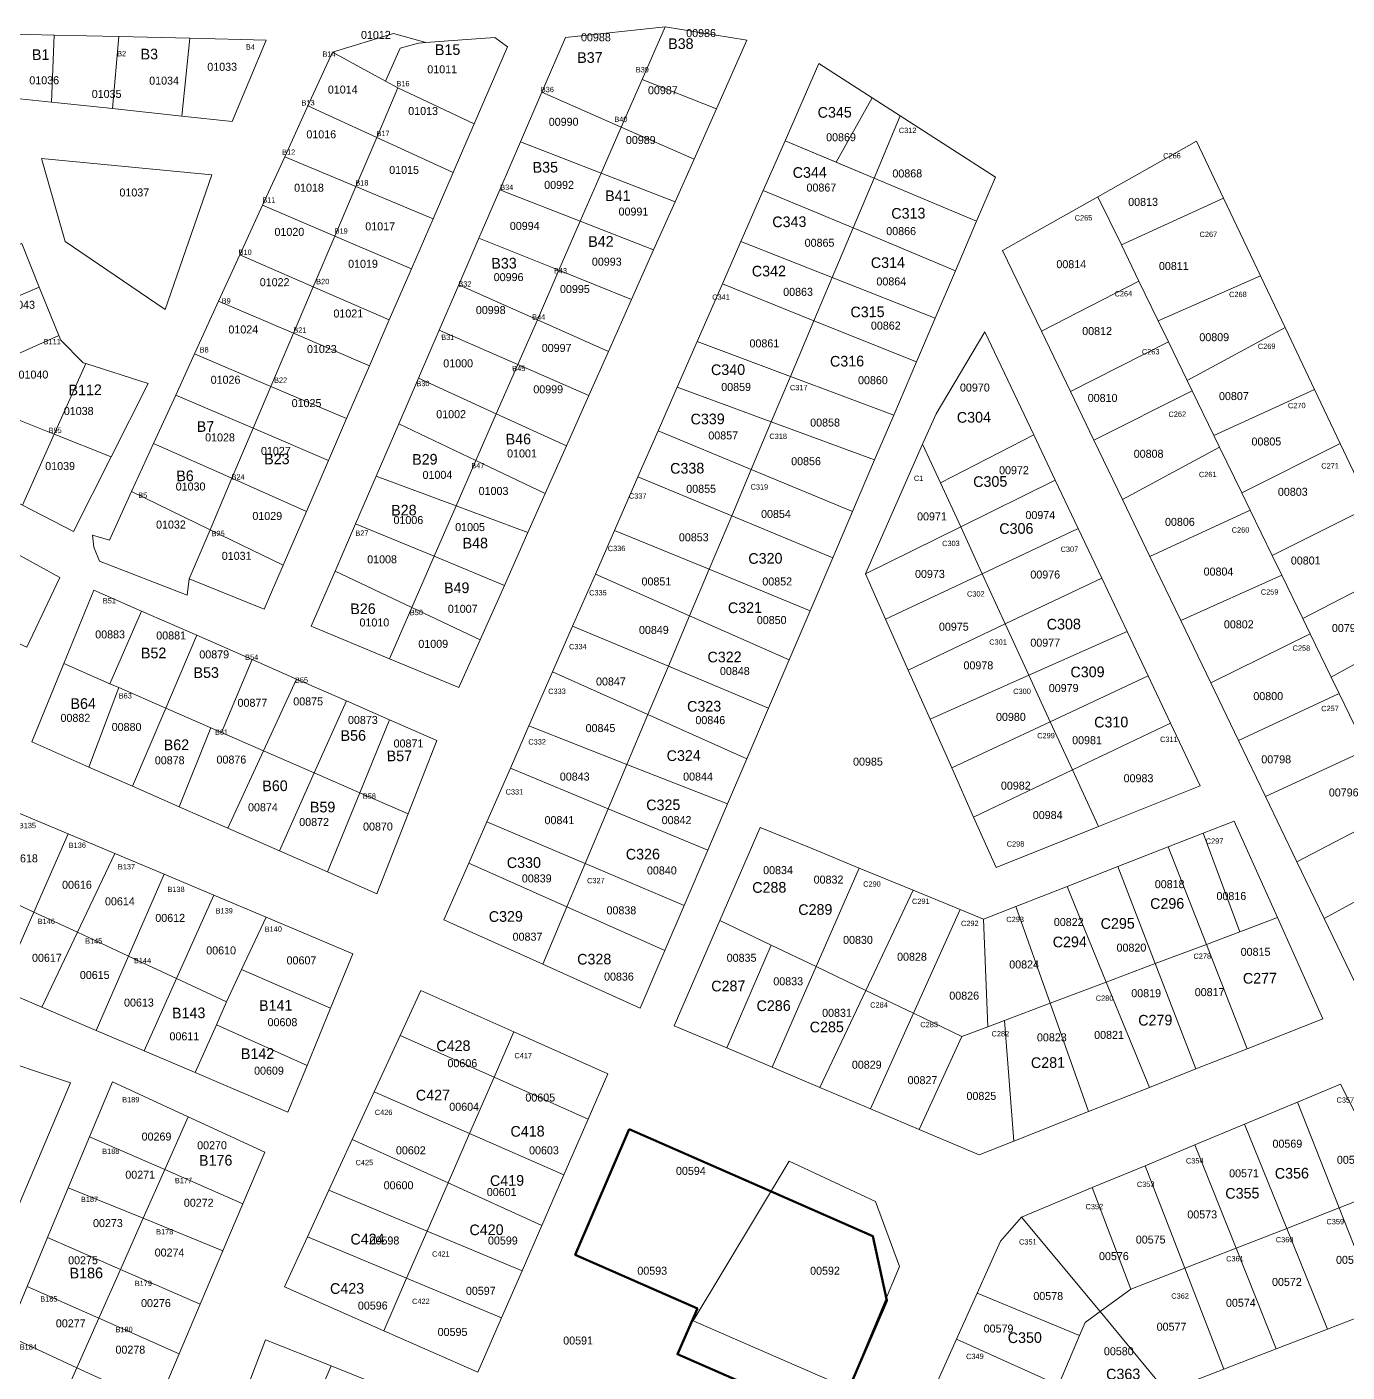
# Model space of a CAD drawing. Header units: metres. Extents: x 245225 to 248406, y 1633796 to 1637634.
# Drawn here: x 247525.1 to 247772.5, y 1634272.1 to 1634524.2 of the extents above; entities that cross this region are included whole.
import ezdxf
from ezdxf.enums import TextEntityAlignment as Align

# ---------------------------------------------------------------- set-up
doc = ezdxf.new("R2010")
doc.units = ezdxf.units.M
doc.header["$MEASUREMENT"] = 0
doc.layers.add('historique_numero_parcelle', color=7, linetype='Continuous')
doc.layers.add('numero_lot', color=7, linetype='Continuous')
doc.layers.add('LIMITES_PARCELLES', color=7, linetype='Continuous', lineweight=0, true_color=0xffffff)
doc.layers.add('PAKMM', color=7, linetype='Continuous', lineweight=0)
doc.styles.add('Style-FANCY', font='FANCY.shx')
doc.styles.add('Style-WORKING', font='WORKING.shx')

msp = doc.modelspace()

# ---------------------------------------------------------------- linework, layer by layer
at = {"layer": 'limites_parcelles', "flags": 128}
for points in [[(247640.387, 1634514.309), (247636.506, 1634505.407), (247621.608, 1634511.936), (247626.044, 1634522.212), (247644.697, 1634524.197), (247640.387, 1634514.309)], [(247599.901, 1634521.256), (247598.528, 1634521.154), (247595.088, 1634520.228), (247592.31, 1634514.01), (247582.388, 1634519.434), (247593.848, 1634522.957), (247599.901, 1634521.256)], [(247608.938, 1634506.035), (247594.612, 1634512.768), (247592.31, 1634514.01), (247595.088, 1634520.228), (247598.528, 1634521.154), (247599.901, 1634521.256), (247607.581, 1634521.824), (247612.815, 1634522.212), (247615.196, 1634520.492), (247608.938, 1634506.035)], [(247592.31, 1634514.01), (247594.612, 1634512.768), (247590.666, 1634503.475), (247577.793, 1634509.387), (247582.388, 1634519.434), (247592.31, 1634514.01)], [(247730.209, 1634483.344), (247733.499, 1634476.567), (247715.238, 1634467.19), (247707.96, 1634482.314), (247725.824, 1634492.377), (247730.209, 1634483.344)], [(247756.29, 1634477.559), (247737.122, 1634469.103), (247733.499, 1634476.567), (247730.209, 1634483.344), (247749.375, 1634492.128), (247756.29, 1634477.559)], [(247737.122, 1634469.103), (247739.019, 1634465.195), (247720.698, 1634455.845), (247715.238, 1634467.19), (247733.499, 1634476.567), (247737.122, 1634469.103)], [(247760.898, 1634467.851), (247742.548, 1634457.926), (247739.019, 1634465.195), (247737.122, 1634469.103), (247756.29, 1634477.559), (247760.898, 1634467.851)], [(247766.418, 1634456.222), (247747.549, 1634447.625), (247743.478, 1634456.012), (247742.548, 1634457.926), (247760.898, 1634467.851), (247766.418, 1634456.222)], [(247536.134, 1634461.085), (247530.218, 1634447.876), (247520.214, 1634451.841), (247516.889, 1634460.008), (247531.089, 1634466.369), (247531.455, 1634465.459), (247535.689, 1634461.226), (247536.134, 1634461.085)], [(247713.793, 1634447.72), (247696.306, 1634438.728), (247692.973, 1634445.97), (247695.497, 1634451.701), (247704.626, 1634467.046), (247713.793, 1634447.72)], [(247742.548, 1634457.926), (247743.478, 1634456.012), (247725.076, 1634446.747), (247720.698, 1634455.845), (247739.019, 1634465.195), (247742.548, 1634457.926)], [(247747.549, 1634447.625), (247748.599, 1634445.462), (247730.435, 1634435.613), (247725.076, 1634446.747), (247743.478, 1634456.012), (247747.549, 1634447.625)], [(247771.2, 1634446.145), (247752.772, 1634436.866), (247748.599, 1634445.462), (247747.549, 1634447.625), (247766.418, 1634456.222), (247771.2, 1634446.145)], [(247752.772, 1634436.866), (247754.33, 1634433.657), (247735.571, 1634424.939), (247730.435, 1634435.613), (247748.599, 1634445.462), (247752.772, 1634436.866)], [(247776.826, 1634434.291), (247758.456, 1634425.158), (247754.33, 1634433.657), (247752.772, 1634436.866), (247771.2, 1634446.145), (247776.826, 1634434.291)], [(247559.446, 1634429.96), (247555.533, 1634420.744), (247555.136, 1634417.702), (247538.732, 1634424.052), (247537.673, 1634426.697), (247537.409, 1634428.946), (247540.584, 1634428.02), (247544.741, 1634437.111), (247559.446, 1634429.96)], [(247758.456, 1634425.158), (247760.252, 1634421.457), (247741.34, 1634412.951), (247735.571, 1634424.939), (247754.33, 1634433.657), (247758.456, 1634425.158)], [(247782.318, 1634422.721), (247764.192, 1634413.342), (247760.252, 1634421.457), (247758.456, 1634425.158), (247776.826, 1634434.291), (247782.318, 1634422.721)], [(247787.318, 1634412.187), (247769.551, 1634402.303), (247765.596, 1634410.451), (247764.192, 1634413.342), (247782.318, 1634422.721), (247787.318, 1634412.187)], [(247764.192, 1634413.342), (247765.596, 1634410.451), (247746.953, 1634401.288), (247741.34, 1634412.951), (247760.252, 1634421.457), (247764.192, 1634413.342)], [(247556.96, 1634410.175), (247551.136, 1634396.527), (247542.324, 1634400.374), (247540.665, 1634401.098), (247546.606, 1634414.713), (247556.96, 1634410.175)], [(247567.317, 1634405.636), (247561.616, 1634391.952), (247559.569, 1634392.846), (247551.136, 1634396.527), (247556.96, 1634410.175), (247567.317, 1634405.636)], [(247769.551, 1634402.303), (247771.035, 1634399.245), (247752.165, 1634390.457), (247746.953, 1634401.288), (247765.596, 1634410.451), (247769.551, 1634402.303)], [(247793.27, 1634399.647), (247774.921, 1634391.242), (247771.035, 1634399.245), (247769.551, 1634402.303), (247787.318, 1634412.187), (247793.27, 1634399.647)], [(247540.665, 1634401.098), (247542.324, 1634400.374), (247536.738, 1634385.477), (247526.032, 1634390.185), (247532.04, 1634404.864), (247540.665, 1634401.098)], [(247774.921, 1634391.242), (247776.15, 1634388.71), (247757.227, 1634379.938), (247752.165, 1634390.457), (247771.035, 1634399.245), (247774.921, 1634391.242)], [(247561.616, 1634391.952), (247569.445, 1634388.535), (247562.759, 1634374.037), (247553.645, 1634378.044), (247559.569, 1634392.846), (247561.616, 1634391.952)], [(247780.352, 1634380.055), (247781.644, 1634377.392), (247763.114, 1634367.707), (247757.227, 1634379.938), (247776.15, 1634388.71), (247780.352, 1634380.055)], [(247681.084, 1634366.555), (247673.018, 1634348.083), (247664.596, 1634352.117), (247654.979, 1634356.724), (247662.557, 1634374.177), (247672.394, 1634370.131), (247681.084, 1634366.555)], [(247768.229, 1634357.077), (247786.621, 1634367.14), (247793.156, 1634353.678), (247790.219, 1634347.322), (247775.534, 1634341.898), (247768.229, 1634357.077)], [(247569.95, 1634357.327), (247565.364, 1634347.511), (247562.544, 1634341.476), (247553.184, 1634345.84), (247560.16, 1634361.45), (247569.95, 1634357.327)], [(247716.878, 1634341.223), (247708.32, 1634338), (247705.193, 1634336.822), (247704.361, 1634356.98), (247710.463, 1634359.369), (247716.878, 1634341.223)], [(247704.361, 1634356.98), (247705.193, 1634336.822), (247700.34, 1634334.994), (247691.253, 1634339.347), (247699.988, 1634358.779), (247704.361, 1634356.98)], [(247582.041, 1634340.312), (247577.617, 1634329.567), (247560.625, 1634337.177), (247562.544, 1634341.476), (247565.364, 1634347.511), (247582.041, 1634340.312)], [(247562.544, 1634341.476), (247560.625, 1634337.177), (247556.623, 1634328.213), (247547.122, 1634332.274), (247553.184, 1634345.84), (247562.544, 1634341.476)], [(247710.057, 1634315.366), (247703.567, 1634312.794), (247692.338, 1634317.551), (247700.34, 1634334.994), (247705.193, 1634336.822), (247708.32, 1634338), (247710.057, 1634315.366)], [(247688.618, 1634291.892), (247679.093, 1634269.005), (247649.989, 1634281.705), (247667.981, 1634311.603), (247684.12, 1634304.063), (247688.618, 1634291.892)], [(247726.221, 1634283.421), (247723.411, 1634281.389), (247722.369, 1634278.925), (247703.179, 1634286.902), (247707.536, 1634296.654), (247711.505, 1634301.152), (247726.221, 1634283.421)], [(247749.442, 1634272.654), (247738.625, 1634268.476), (247726.221, 1634283.421), (247732.01, 1634287.607), (247742.106, 1634291.554), (247749.442, 1634272.654)], [(247738.625, 1634268.476), (247735.897, 1634261.76), (247718.446, 1634269.647), (247722.369, 1634278.925), (247723.411, 1634281.389), (247726.221, 1634283.421), (247738.625, 1634268.476)]]:
    msp.add_lwpolyline(points, close=True, dxfattribs=at)
at = {"layer": 'limites_parcelles'}
for points in [[(247654.341, 1634508.868), (247640.387, 1634514.309), (247644.697, 1634524.197), (247660.043, 1634521.683)], [(247530.257, 1634522.669), (247529.721, 1634510.091), (247520.252, 1634511.097), (247516.125, 1634523.003)], [(247542.323, 1634522.385), (247541.174, 1634508.874), (247529.721, 1634510.091), (247530.257, 1634522.669)], [(247555.654, 1634522.07), (247554.179, 1634507.493), (247541.174, 1634508.874), (247542.323, 1634522.385)], [(247554.179, 1634507.493), (247555.654, 1634522.07), (247569.941, 1634521.733), (247563.591, 1634506.493)], [(247683.517, 1634510.89), (247676.746, 1634498.863), (247667.211, 1634502.869), (247673.537, 1634517.317)], [(247654.341, 1634508.868), (247650.143, 1634499.431), (247636.506, 1634505.407), (247640.387, 1634514.309)], [(247608.938, 1634506.035), (247604.983, 1634496.898), (247590.666, 1634503.475), (247594.612, 1634512.768)], [(247636.506, 1634505.407), (247632.745, 1634496.779), (247617.606, 1634502.663), (247621.608, 1634511.936)], [(247676.746, 1634498.863), (247683.517, 1634510.89), (247688.776, 1634507.503), (247683.873, 1634495.869)], [(247590.666, 1634503.475), (247586.759, 1634494.276), (247573.441, 1634499.87), (247577.793, 1634509.387)], [(247703.095, 1634487.793), (247683.873, 1634495.869), (247688.776, 1634507.503), (247706.61, 1634496.018)], [(247604.983, 1634496.898), (247601.219, 1634488.202), (247586.759, 1634494.276), (247590.666, 1634503.475)], [(247650.143, 1634499.431), (247646.572, 1634491.405), (247632.745, 1634496.779), (247636.506, 1634505.407)], [(247632.745, 1634496.779), (247628.815, 1634487.764), (247613.712, 1634493.644), (247617.606, 1634502.663)], [(247683.873, 1634495.869), (247679.93, 1634486.512), (247663.118, 1634493.522), (247667.211, 1634502.869)], [(247749.375, 1634492.128), (247730.209, 1634483.344), (247725.824, 1634492.377), (247744.314, 1634502.793)], [(247527.872, 1634499.508), (247559.781, 1634496.491), (247551.05, 1634471.25), (247532.317, 1634483.95)], [(247586.759, 1634494.276), (247582.822, 1634485.005), (247569.288, 1634490.789), (247573.441, 1634499.87)], [(247646.572, 1634491.405), (247642.569, 1634482.409), (247628.815, 1634487.764), (247632.745, 1634496.779)], [(247703.095, 1634487.793), (247699.127, 1634478.508), (247679.93, 1634486.512), (247683.873, 1634495.869)], [(247601.219, 1634488.202), (247597.178, 1634478.868), (247582.822, 1634485.005), (247586.759, 1634494.276)], [(247628.815, 1634487.764), (247624.815, 1634478.59), (247609.807, 1634484.595), (247613.712, 1634493.644)], [(247679.93, 1634486.512), (247676.016, 1634477.226), (247658.93, 1634483.955), (247663.118, 1634493.522)], [(247582.822, 1634485.005), (247578.782, 1634475.491), (247565.033, 1634481.484), (247569.288, 1634490.789)], [(247642.569, 1634482.409), (247638.444, 1634473.137), (247624.815, 1634478.59), (247628.815, 1634487.764)], [(247699.127, 1634478.508), (247695.329, 1634469.62), (247676.016, 1634477.226), (247679.93, 1634486.512)], [(247527.441, 1634475.414), (247513.099, 1634469.317), (247509.541, 1634478.057), (247524.151, 1634483.573)], [(247597.178, 1634478.868), (247593.028, 1634469.281), (247578.782, 1634475.491), (247582.822, 1634485.005)], [(247624.815, 1634478.59), (247620.774, 1634469.319), (247606.045, 1634475.88), (247609.807, 1634484.595)], [(247676.016, 1634477.226), (247672.605, 1634469.133), (247655.458, 1634476.026), (247658.93, 1634483.955)], [(247578.782, 1634475.491), (247575.081, 1634466.777), (247561.05, 1634472.773), (247565.033, 1634481.484)], [(247638.444, 1634473.137), (247634.104, 1634463.382), (247620.774, 1634469.319), (247624.815, 1634478.59)], [(247531.089, 1634466.369), (247516.889, 1634460.008), (247513.099, 1634469.317), (247527.441, 1634475.414)], [(247593.028, 1634469.281), (247589.312, 1634460.696), (247575.081, 1634466.777), (247578.782, 1634475.491)], [(247620.774, 1634469.319), (247617.121, 1634460.941), (247602.377, 1634467.383), (247606.045, 1634475.88)], [(247672.605, 1634469.133), (247668.203, 1634458.688), (247650.729, 1634465.225), (247655.458, 1634476.026)], [(247695.329, 1634469.62), (247691.82, 1634461.41), (247672.605, 1634469.133), (247676.016, 1634477.226)], [(247575.081, 1634466.777), (247570.853, 1634456.819), (247556.542, 1634462.916), (247561.05, 1634472.773)], [(247634.104, 1634463.382), (247630.43, 1634455.126), (247617.121, 1634460.941), (247620.774, 1634469.319)], [(247691.82, 1634461.41), (247687.562, 1634451.447), (247668.203, 1634458.688), (247672.605, 1634469.133)], [(247589.312, 1634460.696), (247585.021, 1634450.784), (247570.853, 1634456.819), (247575.081, 1634466.777)], [(247617.121, 1634460.941), (247613.076, 1634451.662), (247598.474, 1634458.341), (247602.377, 1634467.383)], [(247668.203, 1634458.688), (247664.617, 1634450.178), (247646.979, 1634456.661), (247650.729, 1634465.225)], [(247570.853, 1634456.819), (247567.52, 1634448.972), (247553.016, 1634455.207), (247556.542, 1634462.916)], [(247540.918, 1634443.636), (247530.218, 1634447.876), (247536.134, 1634461.085), (247547.86, 1634457.389)], [(247630.43, 1634455.126), (247626.215, 1634445.653), (247613.076, 1634451.662), (247617.121, 1634460.941)], [(247613.076, 1634451.662), (247609.262, 1634442.914), (247594.788, 1634449.802), (247598.474, 1634458.341)], [(247687.562, 1634451.447), (247683.979, 1634443.062), (247664.617, 1634450.178), (247668.203, 1634458.688)], [(247567.52, 1634448.972), (247563.543, 1634439.607), (247548.874, 1634446.15), (247553.016, 1634455.207)], [(247585.021, 1634450.784), (247581.614, 1634442.913), (247567.52, 1634448.972), (247570.853, 1634456.819)], [(247664.617, 1634450.178), (247660.846, 1634441.23), (247643.395, 1634448.476), (247646.979, 1634456.661)], [(247530.218, 1634447.876), (247524.267, 1634434.59), (247514.968, 1634439.431), (247520.214, 1634451.841)], [(247626.215, 1634445.653), (247622.247, 1634436.734), (247609.262, 1634442.914), (247613.076, 1634451.662)], [(247683.979, 1634443.062), (247679.828, 1634433.349), (247660.846, 1634441.23), (247664.617, 1634450.178)], [(247540.918, 1634443.636), (247533.837, 1634429.608), (247524.267, 1634434.59), (247530.218, 1634447.876)], [(247581.614, 1634442.913), (247577.491, 1634433.387), (247563.543, 1634439.607), (247567.52, 1634448.972)], [(247609.262, 1634442.914), (247605.556, 1634434.413), (247590.548, 1634439.98), (247594.788, 1634449.802)], [(247660.846, 1634441.23), (247657.197, 1634432.573), (247639.621, 1634439.857), (247643.395, 1634448.476)], [(247717.813, 1634439.246), (247700.098, 1634430.487), (247696.306, 1634438.728), (247713.793, 1634447.72)], [(247563.543, 1634439.607), (247559.446, 1634429.96), (247544.741, 1634437.111), (247548.874, 1634446.15)], [(247696.306, 1634438.728), (247700.098, 1634430.487), (247682.268, 1634421.67), (247692.973, 1634445.97)], [(247622.247, 1634436.734), (247618.996, 1634429.427), (247605.556, 1634434.413), (247609.262, 1634442.914)], [(247605.556, 1634434.413), (247601.445, 1634424.982), (247586.707, 1634431.08), (247590.548, 1634439.98)], [(247679.828, 1634433.349), (247676.141, 1634424.723), (247657.197, 1634432.573), (247660.846, 1634441.23)], [(247577.491, 1634433.387), (247573.127, 1634423.306), (247559.446, 1634429.96), (247563.543, 1634439.607)], [(247657.197, 1634432.573), (247652.972, 1634422.547), (247635.234, 1634429.836), (247639.621, 1634439.857)], [(247722.113, 1634430.181), (247704.133, 1634421.72), (247700.098, 1634430.487), (247717.813, 1634439.246)], [(247618.996, 1634429.427), (247614.597, 1634419.539), (247601.445, 1634424.982), (247605.556, 1634434.413)], [(247676.141, 1634424.723), (247671.889, 1634414.772), (247652.972, 1634422.547), (247657.197, 1634432.573)], [(247573.127, 1634423.306), (247569.556, 1634415.056), (247555.533, 1634420.744), (247559.446, 1634429.96)], [(247601.445, 1634424.982), (247597.264, 1634415.393), (247582.884, 1634422.223), (247586.707, 1634431.08)], [(247704.133, 1634421.72), (247686.034, 1634413.203), (247682.268, 1634421.67), (247700.098, 1634430.487)], [(247726.52, 1634420.889), (247708.467, 1634412.303), (247704.133, 1634421.72), (247722.113, 1634430.181)], [(247652.972, 1634422.547), (247649.301, 1634413.837), (247631.645, 1634421.64), (247635.234, 1634429.836)], [(247525.099, 1634407.925), (247515.051, 1634412.519), (247520.744, 1634426.82), (247531.323, 1634421.009)], [(247614.597, 1634419.539), (247610.049, 1634409.32), (247597.264, 1634415.393), (247601.445, 1634424.982)], [(247671.889, 1634414.772), (247667.964, 1634405.589), (247649.301, 1634413.837), (247652.972, 1634422.547)], [(247597.264, 1634415.393), (247593.074, 1634405.78), (247578.419, 1634411.881), (247582.884, 1634422.223)], [(247649.301, 1634413.837), (247645.322, 1634404.395), (247627.38, 1634411.897), (247631.645, 1634421.64)], [(247708.467, 1634412.303), (247690.28, 1634403.654), (247686.034, 1634413.203), (247704.133, 1634421.72)], [(247731.267, 1634410.881), (247712.881, 1634402.71), (247708.467, 1634412.303), (247726.52, 1634420.889)], [(247546.606, 1634414.713), (247540.665, 1634401.098), (247532.04, 1634404.864), (247537.673, 1634418.628)], [(247610.049, 1634409.32), (247606.068, 1634400.371), (247593.074, 1634405.78), (247597.264, 1634415.393)], [(247667.964, 1634405.589), (247664.099, 1634396.544), (247645.322, 1634404.395), (247649.301, 1634413.837)], [(247712.881, 1634402.71), (247694.361, 1634394.478), (247690.28, 1634403.654), (247708.467, 1634412.303)], [(247645.322, 1634404.395), (247641.496, 1634395.318), (247623.616, 1634403.302), (247627.38, 1634411.897)], [(247735.208, 1634402.574), (247716.896, 1634393.986), (247712.881, 1634402.71), (247731.267, 1634410.881)], [(247575.648, 1634401.984), (247569.445, 1634388.535), (247561.616, 1634391.952), (247567.317, 1634405.636)], [(247641.496, 1634395.318), (247637.563, 1634385.986), (247619.192, 1634393.198), (247623.616, 1634403.302)], [(247664.099, 1634396.544), (247660.037, 1634387.039), (247641.496, 1634395.318), (247645.322, 1634404.395)], [(247716.896, 1634393.986), (247698.431, 1634385.327), (247694.361, 1634394.478), (247712.881, 1634402.71)], [(247739.426, 1634393.68), (247721.061, 1634384.936), (247716.896, 1634393.986), (247735.208, 1634402.574)], [(247551.136, 1634396.527), (247544.891, 1634381.893), (247536.738, 1634385.477), (247542.324, 1634400.374)], [(247585.013, 1634397.88), (247578.976, 1634384.374), (247569.445, 1634388.535), (247575.648, 1634401.984)], [(247593.065, 1634394.351), (247587.488, 1634380.658), (247578.976, 1634384.374), (247585.013, 1634397.88)], [(247559.569, 1634392.846), (247553.645, 1634378.044), (247544.891, 1634381.893), (247551.136, 1634396.527)], [(247660.037, 1634387.039), (247656.422, 1634378.581), (247637.563, 1634385.986), (247641.496, 1634395.318)], [(247596.577, 1634376.69), (247587.488, 1634380.658), (247593.065, 1634394.351), (247601.967, 1634390.449)], [(247637.563, 1634385.986), (247634.059, 1634377.673), (247615.735, 1634385.303), (247619.192, 1634393.198)], [(247721.061, 1634384.936), (247702.528, 1634376.113), (247698.431, 1634385.327), (247716.896, 1634393.986)], [(247725.937, 1634374.341), (247721.061, 1634384.936), (247739.426, 1634393.68), (247744.975, 1634381.983)], [(247578.976, 1634384.374), (247572.45, 1634369.776), (247562.759, 1634374.037), (247569.445, 1634388.535)], [(247634.059, 1634377.673), (247629.732, 1634367.405), (247611.311, 1634375.199), (247615.735, 1634385.303)], [(247656.422, 1634378.581), (247652.714, 1634369.905), (247634.059, 1634377.673), (247637.563, 1634385.986)], [(247725.937, 1634374.341), (247706.742, 1634366.637), (247702.528, 1634376.113), (247721.061, 1634384.936)], [(247587.488, 1634380.658), (247581.446, 1634365.821), (247572.45, 1634369.776), (247578.976, 1634384.374)], [(247596.577, 1634376.69), (247590.722, 1634361.742), (247581.446, 1634365.821), (247587.488, 1634380.658)], [(247532.884, 1634372.941), (247526.437, 1634358.308), (247516.668, 1634362.862), (247522.759, 1634377.206)], [(247652.714, 1634369.905), (247648.291, 1634359.554), (247629.732, 1634367.405), (247634.059, 1634377.673)], [(247786.621, 1634367.14), (247768.229, 1634357.077), (247763.114, 1634367.707), (247781.644, 1634377.392)], [(247629.732, 1634367.405), (247626.312, 1634359.291), (247607.938, 1634367.494), (247611.311, 1634375.199)], [(247752.396, 1634354.6), (247745.53, 1634373.099), (247751.325, 1634375.368), (247759.471, 1634357.264)], [(247541.607, 1634369.266), (247534.576, 1634354.514), (247526.437, 1634358.308), (247532.884, 1634372.941)], [(247752.396, 1634354.6), (247746.152, 1634352.248), (247739.006, 1634370.545), (247745.53, 1634373.099)], [(247746.152, 1634352.248), (247736.567, 1634348.638), (247729.536, 1634366.837), (247739.006, 1634370.545)], [(247550.832, 1634365.38), (247544.147, 1634350.052), (247534.576, 1634354.514), (247541.607, 1634369.266)], [(247626.312, 1634359.291), (247621.775, 1634348.525), (247603.27, 1634356.834), (247607.938, 1634367.494)], [(247648.291, 1634359.554), (247644.675, 1634351.094), (247626.312, 1634359.291), (247629.732, 1634367.405)], [(247736.567, 1634348.638), (247727.379, 1634345.177), (247720.032, 1634363.116), (247729.536, 1634366.837)], [(247560.16, 1634361.45), (247553.184, 1634345.84), (247544.147, 1634350.052), (247550.832, 1634365.38)], [(247691.184, 1634362.401), (247682.304, 1634343.634), (247673.018, 1634348.083), (247681.084, 1634366.555)], [(247526.437, 1634358.308), (247520.064, 1634343.841), (247510.353, 1634347.992), (247516.668, 1634362.862)], [(247699.988, 1634358.779), (247691.253, 1634339.347), (247682.304, 1634343.634), (247691.184, 1634362.401)], [(247727.379, 1634345.177), (247716.878, 1634341.223), (247710.463, 1634359.369), (247720.032, 1634363.116)], [(247644.675, 1634351.094), (247640.067, 1634340.311), (247621.775, 1634348.525), (247626.312, 1634359.291)], [(247534.576, 1634354.514), (247527.894, 1634340.493), (247520.064, 1634343.841), (247526.437, 1634358.308)], [(247582.041, 1634340.312), (247565.364, 1634347.511), (247569.95, 1634357.327), (247586.224, 1634350.471)], [(247753.789, 1634332.697), (247746.152, 1634352.248), (247759.471, 1634357.264), (247767.993, 1634338.326)], [(247544.147, 1634350.052), (247538.079, 1634336.14), (247527.894, 1634340.493), (247534.576, 1634354.514)], [(247664.596, 1634352.117), (247656.25, 1634332.838), (247646.417, 1634337.003), (247654.979, 1634356.724)], [(247673.018, 1634348.083), (247664.783, 1634329.224), (247656.25, 1634332.838), (247664.596, 1634352.117)], [(247753.789, 1634332.697), (247744.195, 1634328.895), (247736.567, 1634348.638), (247746.152, 1634352.248)], [(247553.184, 1634345.84), (247547.122, 1634332.274), (247538.079, 1634336.14), (247544.147, 1634350.052)], [(247682.304, 1634343.634), (247673.699, 1634325.447), (247664.783, 1634329.224), (247673.018, 1634348.083)], [(247744.195, 1634328.895), (247735.464, 1634325.435), (247727.379, 1634345.177), (247736.567, 1634348.638)], [(247735.464, 1634325.435), (247724.058, 1634320.915), (247716.878, 1634341.223), (247727.379, 1634345.177)], [(247616.366, 1634335.851), (247612.67, 1634327.357), (247595.056, 1634335.2), (247598.924, 1634343.618)], [(247691.253, 1634339.347), (247683.196, 1634321.423), (247673.699, 1634325.447), (247682.304, 1634343.634)], [(247700.34, 1634334.994), (247692.338, 1634317.551), (247683.196, 1634321.423), (247691.253, 1634339.347)], [(247724.058, 1634320.915), (247710.057, 1634315.366), (247708.32, 1634338), (247716.878, 1634341.223)], [(247577.617, 1634329.567), (247574.001, 1634320.784), (247556.623, 1634328.213), (247560.625, 1634337.177)], [(247612.67, 1634327.357), (247608.066, 1634316.778), (247590.191, 1634324.613), (247595.056, 1634335.2)], [(247630.287, 1634319.514), (247612.67, 1634327.357), (247616.366, 1634335.851), (247633.982, 1634328.008)], [(247516.801, 1634331.822), (247533.311, 1634326.318), (247523.151, 1634302.4), (247507.7, 1634308.327)], [(247555.36, 1634319.942), (247550.968, 1634310.038), (247536.846, 1634316.201), (247541.139, 1634326.499)], [(247630.287, 1634319.514), (247625.729, 1634309.036), (247608.066, 1634316.778), (247612.67, 1634327.357)], [(247608.066, 1634316.778), (247604.041, 1634307.53), (247586.095, 1634315.699), (247590.191, 1634324.613)], [(247781.056, 1634306.784), (247771.014, 1634302.857), (247763.208, 1634322.657), (247771.301, 1634326.023)], [(247771.014, 1634302.857), (247761.193, 1634299.017), (247753.31, 1634318.541), (247763.208, 1634322.657)], [(247565.606, 1634303.651), (247550.968, 1634310.038), (247555.36, 1634319.942), (247569.714, 1634313.323)], [(247625.729, 1634309.036), (247621.598, 1634299.538), (247604.041, 1634307.53), (247608.066, 1634316.778)], [(247761.193, 1634299.017), (247751.71, 1634295.309), (247744.007, 1634314.671), (247753.31, 1634318.541)], [(247550.968, 1634310.038), (247546.92, 1634300.911), (247532.855, 1634306.626), (247536.846, 1634316.201)], [(247604.041, 1634307.53), (247600.116, 1634298.51), (247581.716, 1634306.171), (247586.095, 1634315.699)], [(247751.71, 1634295.309), (247742.106, 1634291.554), (247734.645, 1634310.777), (247744.007, 1634314.671)], [(247565.606, 1634303.651), (247561.863, 1634294.838), (247546.92, 1634300.911), (247550.968, 1634310.038)], [(247742.106, 1634291.554), (247732.01, 1634287.607), (247724.751, 1634306.662), (247734.645, 1634310.777)], [(247546.92, 1634300.911), (247542.678, 1634291.346), (247528.982, 1634297.335), (247532.855, 1634306.626)], [(247621.598, 1634299.538), (247617.925, 1634291.094), (247600.116, 1634298.51), (247604.041, 1634307.53)], [(247732.01, 1634287.607), (247726.221, 1634283.421), (247711.505, 1634301.152), (247724.751, 1634306.662)], [(247778.499, 1634283.875), (247771.014, 1634302.857), (247781.056, 1634306.784), (247790.351, 1634288.452)], [(247600.116, 1634298.51), (247596.275, 1634289.686), (247577.7, 1634297.431), (247581.716, 1634306.171)], [(247778.499, 1634283.875), (247768.816, 1634280.136), (247761.193, 1634299.017), (247771.014, 1634302.857)], [(247561.863, 1634294.838), (247557.607, 1634284.818), (247542.678, 1634291.346), (247546.92, 1634300.911)], [(247768.816, 1634280.136), (247759.22, 1634276.43), (247751.71, 1634295.309), (247761.193, 1634299.017)], [(247542.678, 1634291.346), (247538.61, 1634282.173), (247525.145, 1634288.133), (247528.982, 1634297.335)], [(247596.275, 1634289.686), (247591.991, 1634279.842), (247573.392, 1634288.055), (247577.7, 1634297.431)], [(247617.925, 1634291.094), (247614.083, 1634282.261), (247596.275, 1634289.686), (247600.116, 1634298.51)], [(247759.22, 1634276.43), (247749.442, 1634272.654), (247742.106, 1634291.554), (247751.71, 1634295.309)], [(247557.607, 1634284.818), (247553.655, 1634275.514), (247538.61, 1634282.173), (247542.678, 1634291.346)], [(247614.083, 1634282.261), (247609.64, 1634272.048), (247591.991, 1634279.842), (247596.275, 1634289.686)], [(247538.61, 1634282.173), (247534.504, 1634272.916), (247521.343, 1634279.012), (247525.145, 1634288.133)], [(247722.369, 1634278.925), (247718.446, 1634269.647), (247699.329, 1634278.287), (247703.179, 1634286.902)], [(247553.655, 1634275.514), (247549.584, 1634265.93), (247534.504, 1634272.916), (247538.61, 1634282.173)], [(247534.504, 1634272.916), (247530.127, 1634263.046), (247517.006, 1634268.608), (247521.343, 1634279.012)], [(247582.115, 1634273.249), (247574.491, 1634255.526), (247563.048, 1634260.356), (247569.82, 1634278.134)], [(247718.446, 1634269.647), (247714.288, 1634259.815), (247694.66, 1634267.837), (247699.329, 1634278.287)], [(247549.584, 1634265.93), (247545.577, 1634256.496), (247530.127, 1634263.046), (247534.504, 1634272.916)], [(247589.909, 1634270.152), (247582.291, 1634252.233), (247574.491, 1634255.526), (247582.115, 1634273.249)]]:
    msp.add_3dface(points, dxfattribs=at)
at = {"layer": 'PAKMM', "color": 3, "lineweight": 53, "flags": 128}
msp.add_lwpolyline([(247637.98, 1634317.59), (247627.86, 1634294.09), (247650.76, 1634284), (247647.03, 1634275.42), (247676.4, 1634262.55), (247686.29, 1634285.51), (247683.63, 1634297.59), (247660.88, 1634307.56), (247637.98, 1634317.59)], close=True, dxfattribs=at)

# ---------------------------------------------------------------- texts
at = {"layer": 'historique_numero_parcelle', "style": 'Style-FANCY'}
for s, p in [('01012', (247590.514731, 1634522.694624)), ('00986', (247651.452987, 1634523.040456)), ('00988', (247631.743987, 1634522.251456)), ('01033', (247561.713858, 1634516.72004)), ('01011', (247602.940555, 1634516.254222)), ('01036', (247528.364858, 1634514.19404)), ('01034', (247550.826024, 1634514.128188)), ('01014', (247584.299895, 1634512.459772)), ('00987', (247644.291987, 1634512.329456)), ('01035', (247540.058858, 1634511.63204)), ('01013', (247599.367731, 1634508.435624)), ('00990', (247625.699987, 1634506.415456)), ('01016', (247580.282731, 1634504.065624)), ('00989', (247640.152987, 1634502.998456)), ('00869', (247677.676641, 1634503.520723)), ('01015', (247595.803731, 1634497.395624)), ('00868', (247690.092641, 1634496.735723)), ('01037', (247545.248858, 1634493.16704)), ('01018', (247577.983731, 1634494.061624)), ('00992', (247624.845987, 1634494.588456)), ('00867', (247673.997641, 1634494.091723)), ('00991', (247638.782811, 1634489.594053)), ('00813', (247734.282512, 1634491.401307)), ('01020', (247574.301858, 1634485.78204)), ('01017', (247591.319731, 1634486.816624)), ('00994', (247618.402152, 1634486.899604)), ('00866', (247688.943641, 1634485.926723)), ('00865', (247673.652641, 1634483.741723)), ('01019', (247588.100731, 1634479.802624)), ('00993', (247633.780987, 1634480.197456)), ('00814', (247720.824678, 1634479.730455)), ('00996', (247615.385987, 1634477.306456)), ('00811', (247740.040337, 1634479.385905)), ('01022', (247571.542858, 1634476.35304)), ('00995', (247627.802987, 1634475.072456)), ('00863', (247669.629641, 1634474.542723)), ('00864', (247687.097806, 1634476.497871)), ('01043', (247523.848024, 1634472.115188)), ('01021', (247585.347683, 1634470.487638)), ('00998', (247612.035987, 1634471.129456)), ('01024', (247565.673024, 1634467.498188)), ('00862', (247686.069641, 1634468.218723)), ('00812', (247725.660512, 1634467.196307)), ('00861', (247663.315465, 1634464.88332)), ('00809', (247747.615641, 1634466.046723)), ('01023', (247580.394858, 1634463.81804)), ('00997', (247624.386987, 1634464.033456)), ('01000', (247605.929858, 1634461.14204)), ('01040', (247526.345024, 1634459.039188)), ('01026', (247562.345858, 1634458.06904)), ('00860', (247683.654641, 1634457.983723)), ('00999', (247622.809987, 1634456.279456)), ('00859', (247658.017641, 1634456.718723)), ('00970', (247702.754641, 1634456.606723)), ('00810', (247726.694512, 1634454.662307)), ('00807', (247751.294641, 1634455.007723)), ('01038', (247534.825858, 1634452.20604)), ('01025', (247577.520858, 1634453.69904)), ('01002', (247604.615858, 1634451.61404)), ('00858', (247674.687641, 1634450.049723)), ('01028', (247561.310858, 1634447.26004)), ('00857', (247655.603641, 1634447.634723)), ('01027', (247571.772858, 1634444.73004)), ('01001', (247617.894683, 1634444.254638)), ('00808', (247735.314641, 1634444.198723)), ('00805', (247757.387641, 1634446.498723)), ('01039', (247531.343858, 1634441.88904)), ('00856', (247671.123641, 1634442.804723)), ('01004', (247602.047024, 1634440.246188)), ('00972', (247710.083641, 1634441.111723)), ('01030', (247555.792858, 1634438.06004)), ('01003', (247612.564858, 1634437.22404)), ('00855', (247651.464641, 1634437.630723)), ('00803', (247762.331641, 1634437.068723)), ('01029', (247570.162858, 1634432.54104)), ('01006', (247596.600858, 1634431.77004)), ('00854', (247665.483806, 1634432.915871)), ('00971', (247694.716465, 1634432.45832)), ('00974', (247715.020806, 1634432.716871)), ('01032', (247552.113858, 1634430.93104)), ('01005', (247608.162858, 1634430.45604)), ('00806', (247741.177641, 1634431.434723)), ('00853', (247650.085641, 1634428.545723)), ('01031', (247564.423683, 1634425.066638)), ('01008', (247591.673858, 1634424.41004)), ('00801', (247764.754465, 1634424.19032)), ('00973', (247694.333641, 1634421.677723)), ('00976', (247715.946641, 1634421.562723)), ('00804', (247748.413806, 1634422.119871)), ('00851', (247643.081465, 1634420.26732)), ('00852', (247665.720641, 1634420.266723)), ('01007', (247606.783858, 1634415.14504)), ('01010', (247590.231731, 1634412.582624)), ('00850', (247664.685641, 1634413.022723)), ('00975', (247698.817641, 1634411.788723)), ('00802', (247752.214641, 1634412.230723)), ('00799', (247772.447641, 1634411.540723)), ('00883', (247540.710987, 1634410.342456)), ('00881', (247552.150811, 1634410.145053)), ('00849', (247642.605806, 1634411.182871)), ('00879', (247560.221987, 1634406.597456)), ('01009', (247601.264858, 1634408.57404)), ('00977', (247715.946641, 1634408.798723)), ('00978', (247703.415641, 1634404.544723)), ('00847', (247634.558806, 1634401.522871)), ('00848', (247657.780806, 1634403.477871)), ('00979', (247719.395641, 1634400.289723)), ('00877', (247567.382987, 1634397.529456)), ('00875', (247577.827987, 1634397.791456)), ('00800', (247757.732641, 1634398.776723)), ('00882', (247534.206987, 1634394.703456)), ('00873', (247588.076987, 1634394.309456)), ('00846', (247653.182806, 1634394.278871)), ('00980', (247709.508641, 1634394.884723)), ('00880', (247543.798987, 1634392.995456)), ('00845', (247632.603806, 1634392.783871)), ('00871', (247596.625811, 1634389.907053)), ('00981', (247723.773465, 1634390.51532)), ('00878', (247551.878987, 1634386.752456)), ('00876', (247563.440987, 1634386.884456)), ('00985', (247682.722641, 1634386.497723)), ('00798', (247759.226641, 1634386.932723)), ('00843', (247627.775806, 1634383.699871)), ('00844', (247650.87697, 1634383.70002)), ('00982', (247710.428641, 1634382.005723)), ('00983', (247733.421641, 1634383.385723)), ('00796', (247771.873641, 1634380.722723)), ('00874', (247569.347152, 1634377.947604)), ('00984', (247716.399806, 1634376.486871)), ('00872', (247578.944987, 1634375.187456)), ('00870', (247590.900987, 1634374.333456)), ('00841', (247624.91063, 1634375.535469)), ('00842', (247646.859806, 1634375.534871)), ('00618', (247524.381858, 1634368.36704)), ('00840', (247644.100806, 1634366.105871)), ('00834', (247665.869806, 1634366.165871)), ('00839', (247620.654641, 1634364.610723)), ('00832', (247675.336641, 1634364.391723)), ('00818', (247739.260512, 1634363.537307)), ('00616', (247534.498858, 1634363.42304)), ('00816', (247750.822512, 1634361.303307)), ('00614', (247542.540024, 1634360.318188)), ('00838', (247636.519641, 1634358.631723)), ('00612', (247551.973858, 1634357.21304)), ('00822', (247720.336641, 1634356.440723)), ('00837', (247618.929641, 1634353.686723)), ('00610', (247561.515858, 1634351.11904)), ('00830', (247680.854641, 1634353.089723)), ('00820', (247732.096641, 1634351.643723)), ('00617', (247528.865858, 1634349.73904)), ('00607', (247576.572987, 1634349.250456)), ('00835', (247659.044641, 1634349.737723)), ('00828', (247690.971641, 1634349.935723)), ('00824', (247711.986806, 1634348.489871)), ('00815', (247755.355512, 1634350.855307)), ('00615', (247537.832858, 1634346.51904)), ('00836', (247636.059641, 1634346.212723)), ('00833', (247667.781641, 1634345.335723)), ('00613', (247546.110858, 1634341.34504)), ('00826', (247700.760641, 1634342.641723)), ('00819', (247734.858512, 1634343.101307)), ('00817', (247746.749512, 1634343.298307)), ('00831', (247676.922465, 1634339.42132)), ('00608', (247573.008987, 1634337.664456)), ('00611', (247554.626683, 1634335.019638)), ('00823', (247717.183641, 1634334.821723)), ('00821', (247727.900465, 1634335.28232)), ('00609', (247570.479987, 1634328.580456)), ('00606', (247606.720641, 1634329.982723)), ('00829', (247682.497641, 1634329.696723)), ('00827', (247692.942641, 1634326.805723)), ('00605', (247621.320641, 1634323.543723)), ('00825', (247703.979641, 1634323.848723)), ('00604', (247607.058806, 1634321.818871)), ('00269', (247549.406987, 1634316.235456)), ('00270', (247559.810987, 1634314.604456)), ('00602', (247597.063641, 1634313.654723)), ('00603', (247622.010641, 1634313.654723)), ('00569', (247761.315641, 1634314.895723)), ('00567', (247773.386641, 1634311.876723)), ('00271', (247546.352811, 1634309.085053)), ('00594', (247649.538806, 1634309.801871)), ('00571', (247753.190465, 1634309.34732)), ('00600', (247594.764641, 1634307.099723)), ('00601', (247614.087465, 1634305.83532)), ('00272', (247557.314987, 1634303.828456)), ('00573', (247745.363641, 1634301.642723)), ('00273', (247540.299987, 1634300.017456)), ('00598', (247592.119641, 1634296.750723)), ('00599', (247614.308641, 1634296.750723)), ('00575', (247735.706641, 1634296.927723)), ('00275', (247535.635987, 1634293.051456)), ('00274', (247551.855152, 1634294.497604)), ('00576', (247728.808641, 1634293.823723)), ('00570', (247773.221641, 1634293.128723)), ('00593', (247642.302641, 1634291.088723)), ('00592', (247674.673641, 1634291.088723)), ('00572', (247761.228641, 1634288.993723)), ('00597', (247610.169641, 1634287.321723)), ('00578', (247716.507641, 1634286.348723)), ('00276', (247549.299987, 1634285.035456)), ('00596', (247589.935641, 1634284.561723)), ('00574', (247752.599806, 1634285.083871)), ('00277', (247533.335987, 1634281.224456)), ('00577', (247739.615641, 1634280.599723)), ('00595', (247604.880641, 1634279.616723)), ('00591', (247628.410465, 1634278.00832)), ('00579', (247707.195641, 1634280.254723)), ('00278', (247544.503987, 1634276.296456)), ('00580', (247729.728641, 1634275.999723))]:
    msp.add_text(s, height=1.499994, rotation=0.1323, dxfattribs=at).set_placement(p, align=Align.MIDDLE_CENTER)
at = {"layer": 'numero_lot', "linetype": 'Continuous'}
for s, height, style, p in [('B4', 0.999996, 'Style-WORKING', (247566.164758, 1634519.932375)), ('B15', 1.998996, 'Style-WORKING', (247601.593758, 1634518.911375)), ('B38', 1.999992, 'Style-WORKING', (247645.292758, 1634520.039375)), ('B1', 1.998996, 'Style-WORKING', (247526.081758, 1634517.983375)), ('B2', 0.999996, 'Style-WORKING', (247542.034758, 1634518.687375)), ('B3', 1.998996, 'Style-WORKING', (247546.436758, 1634518.091375)), ('B14', 0.999996, 'Style-WORKING', (247580.522758, 1634518.595375)), ('B37', 1.999992, 'Style-WORKING', (247628.249758, 1634517.430375)), ('B37', 1.999992, 'Style-WORKING', (247628.249758, 1634517.430375)), ('B39', 0.999996, 'Style-WORKING', (247639.215758, 1634515.659375)), ('B16', 0.999996, 'Style-WORKING', (247594.364758, 1634513.049375)), ('B36', 0.999996, 'Style-WORKING', (247621.421758, 1634511.947375)), ('B13', 0.999996, 'Style-WORKING', (247576.575758, 1634509.461375)), ('C345', 1.999992, 'Style-WORKING', (247673.305412, 1634507.162642)), ('B40', 0.999996, 'Style-WORKING', (247635.207758, 1634506.383375)), ('B17', 0.999996, 'Style-WORKING', (247590.617758, 1634503.713375)), ('C312', 0.999996, 'Style-FANCY', (247688.513412, 1634504.289642)), ('B12', 0.999996, 'Style-WORKING', (247572.952758, 1634500.209375)), ('C266', 0.999996, 'Style-WORKING', (247738.049412, 1634499.529642)), ('B35', 1.999992, 'Style-WORKING', (247619.899758, 1634496.871375)), ('C344', 1.999992, 'Style-WORKING', (247668.630412, 1634495.890642)), ('B18', 0.999996, 'Style-WORKING', (247586.666758, 1634494.461375)), ('B34', 0.999996, 'Style-WORKING', (247613.820758, 1634493.630375)), ('B41', 1.999992, 'Style-WORKING', (247633.485758, 1634491.539375)), ('B11', 0.999996, 'Style-WORKING', (247569.239758, 1634491.264375)), ('C343', 1.999992, 'Style-WORKING', (247664.809412, 1634486.649642)), ('C313', 1.999992, 'Style-WORKING', (247687.108412, 1634488.237642)), ('C265', 0.999996, 'Style-FANCY', (247721.471412, 1634487.903642)), ('B19', 0.999996, 'Style-WORKING', (247582.781758, 1634485.420375)), ('C267', 0.999996, 'Style-WORKING', (247744.868412, 1634484.811642)), ('B42', 1.999992, 'Style-WORKING', (247630.316758, 1634482.966375)), ('B10', 0.999996, 'Style-FANCY', (247564.787758, 1634481.446375)), ('B33', 1.999992, 'Style-WORKING', (247612.159758, 1634478.884375)), ('C314', 1.999992, 'Style-WORKING', (247683.276412, 1634479.000642)), ('B43', 0.999996, 'Style-WORKING', (247623.883758, 1634477.987375)), ('C342', 1.999992, 'Style-WORKING', (247660.977412, 1634477.412642)), ('B20', 0.999996, 'Style-WORKING', (247579.332758, 1634475.970375)), ('B32', 0.999996, 'Style-WORKING', (247605.969758, 1634475.525375)), ('B9', 0.999996, 'Style-WORKING', (247561.622758, 1634472.342375)), ('C341', 0.999996, 'Style-FANCY', (247653.537412, 1634473.041642)), ('C264', 0.999996, 'Style-FANCY', (247728.940412, 1634473.674642)), ('C268', 0.999996, 'Style-WORKING', (247750.398412, 1634473.549642)), ('B44', 0.999996, 'Style-WORKING', (247619.795758, 1634469.324375)), ('C315', 1.999992, 'Style-WORKING', (247679.454412, 1634469.759642)), ('B21', 0.999996, 'Style-WORKING', (247575.051758, 1634466.866375)), ('B111', 0.999996, 'Style-WORKING', (247528.260758, 1634464.710375)), ('B31', 0.999996, 'Style-WORKING', (247602.764758, 1634465.530375)), ('B8', 0.999996, 'Style-WORKING', (247557.492758, 1634463.169375)), ('C263', 0.999996, 'Style-FANCY', (247734.062412, 1634462.799642)), ('C269', 0.999996, 'Style-WORKING', (247755.797412, 1634463.825642)), ('B45', 0.999996, 'Style-WORKING', (247616.066758, 1634459.666375)), ('C340', 1.999992, 'Style-WORKING', (247653.323412, 1634458.934642)), ('C316', 1.999992, 'Style-WORKING', (247675.622412, 1634460.522642)), ('B22', 0.999996, 'Style-WORKING', (247571.439758, 1634457.477375)), ('B30', 0.999996, 'Style-WORKING', (247598.111758, 1634456.856375)), ('B112', 1.999992, 'Style-WORKING', (247532.924758, 1634455.136375)), ('C317', 0.999996, 'Style-FANCY', (247668.117412, 1634456.084642)), ('C270', 0.999996, 'Style-WORKING', (247761.432412, 1634452.720642)), ('B7', 1.998996, 'Style-WORKING', (247556.955758, 1634448.285375)), ('C339', 1.999992, 'Style-WORKING', (247649.501412, 1634449.694642)), ('C304', 1.999992, 'Style-WORKING', (247699.392412, 1634450.007642)), ('C262', 0.999996, 'Style-WORKING', (247739.042412, 1634451.102642)), ('B95', 0.999996, 'Style-FANCY', (247529.197758, 1634448.089375)), ('B46', 1.999992, 'Style-WORKING', (247614.841758, 1634445.929375)), ('C318', 0.999996, 'Style-FANCY', (247664.256412, 1634446.953642)), ('B23', 1.998996, 'Style-WORKING', (247569.594758, 1634442.210375)), ('B29', 1.999992, 'Style-WORKING', (247597.322758, 1634442.136375)), ('B47', 0.999996, 'Style-WORKING', (247608.395758, 1634441.465375)), ('C338', 1.999992, 'Style-WORKING', (247645.669412, 1634440.457642)), ('B6', 1.998996, 'Style-WORKING', (247553.129758, 1634439.048375)), ('B24', 0.999996, 'Style-FANCY', (247563.472758, 1634439.344375)), ('C305', 1.999992, 'Style-WORKING', (247702.455412, 1634437.969642)), ('C261', 0.999996, 'Style-WORKING', (247744.752412, 1634439.805642)), ('C271', 0.999996, 'Style-WORKING', (247767.676412, 1634441.420642)), ('C319', 0.999996, 'Style-FANCY', (247660.733412, 1634437.474642)), ('B5', 0.999996, 'Style-FANCY', (247546.000758, 1634435.926375)), ('C337', 0.999996, 'Style-WORKING', (247637.933412, 1634435.776642)), ('B28', 1.999992, 'Style-WORKING', (247593.395758, 1634432.610375)), ('C306', 1.999992, 'Style-WORKING', (247707.346412, 1634429.161642)), ('C260', 0.999996, 'Style-WORKING', (247750.891412, 1634429.400642)), ('B25', 0.999996, 'Style-FANCY', (247559.741758, 1634428.746375)), ('B27', 0.999996, 'Style-FANCY', (247586.668758, 1634428.808375)), ('B48', 1.999992, 'Style-WORKING', (247606.769758, 1634426.437375)), ('C303', 0.999996, 'Style-FANCY', (247696.624412, 1634426.884642)), ('C336', 0.999996, 'Style-FANCY', (247633.974412, 1634425.941642)), ('C320', 1.999992, 'Style-WORKING', (247660.320412, 1634423.565642)), ('C307', 0.999996, 'Style-FANCY', (247718.823412, 1634425.793642)), ('B49', 1.999992, 'Style-WORKING', (247603.294758, 1634418.055375)), ('C335', 0.999996, 'Style-FANCY', (247630.476412, 1634417.633642)), ('C302', 0.999996, 'Style-FANCY', (247701.292412, 1634417.426642)), ('C259', 0.999996, 'Style-WORKING', (247756.356412, 1634417.788642)), ('B51', 0.999996, 'Style-WORKING', (247539.353758, 1634416.143375)), ('B26', 1.999992, 'Style-WORKING', (247585.733758, 1634414.135375)), ('B50', 0.999996, 'Style-FANCY', (247596.881758, 1634413.942375)), ('C321', 1.999992, 'Style-WORKING', (247656.493412, 1634414.326642)), ('C308', 1.999992, 'Style-WORKING', (247716.234412, 1634411.244642)), ('B52', 1.999992, 'Style-WORKING', (247546.498758, 1634405.843375)), ('C334', 0.999996, 'Style-FANCY', (247626.717412, 1634407.533642)), ('C322', 1.999992, 'Style-WORKING', (247652.666412, 1634405.087642)), ('C301', 0.999996, 'Style-WORKING', (247705.458412, 1634408.394642)), ('C258', 0.999996, 'Style-FANCY', (247762.301412, 1634407.265642)), ('B54', 0.999996, 'Style-FANCY', (247566.027758, 1634405.553375)), ('B53', 1.999992, 'Style-WORKING', (247556.352758, 1634402.160375)), ('B55', 0.999996, 'Style-FANCY', (247575.356758, 1634401.254375)), ('C309', 1.999992, 'Style-WORKING', (247720.677412, 1634402.285642)), ('C333', 0.999996, 'Style-FANCY', (247622.810412, 1634399.171642)), ('C300', 0.999996, 'Style-FANCY', (247709.956412, 1634399.168642)), ('B64', 1.999992, 'Style-WORKING', (247533.297758, 1634396.362375)), ('B63', 0.999996, 'Style-WORKING', (247542.330758, 1634398.325375)), ('C323', 1.999992, 'Style-WORKING', (247648.839412, 1634395.848642)), ('C310', 1.999992, 'Style-WORKING', (247725.121412, 1634392.879642)), ('C257', 0.999996, 'Style-FANCY', (247767.673412, 1634395.949642)), ('B61', 0.999996, 'Style-FANCY', (247560.361758, 1634391.510375)), ('B56', 1.999992, 'Style-WORKING', (247583.909758, 1634390.377375)), ('B62', 1.999992, 'Style-WORKING', (247550.772758, 1634388.625375)), ('C332', 0.999996, 'Style-FANCY', (247619.092412, 1634389.688642)), ('C299', 0.999996, 'Style-WORKING', (247714.445412, 1634390.853642)), ('C311', 0.999996, 'Style-WORKING', (247737.469412, 1634390.171642)), ('B57', 1.999992, 'Style-WORKING', (247592.547758, 1634386.554375)), ('C324', 1.999992, 'Style-WORKING', (247645.013412, 1634386.609642)), ('B60', 1.999992, 'Style-WORKING', (247569.240758, 1634380.951375)), ('B58', 0.999996, 'Style-FANCY', (247588.065758, 1634379.527375)), ('C331', 0.999996, 'Style-FANCY', (247614.829412, 1634380.319642)), ('C325', 1.999992, 'Style-WORKING', (247641.186412, 1634377.370642)), ('B59', 1.999992, 'Style-WORKING', (247578.168758, 1634376.965375)), ('B135', 0.999996, 'Style-WORKING', (247523.610758, 1634374.011375)), ('C297', 0.999996, 'Style-FANCY', (247746.020412, 1634371.094642)), ('B136', 0.999996, 'Style-WORKING', (247532.957758, 1634370.322375)), ('C326', 1.999992, 'Style-WORKING', (247637.359412, 1634368.131642)), ('C298', 0.999996, 'Style-FANCY', (247708.731412, 1634370.565642)), ('B137', 0.999996, 'Style-WORKING', (247542.168758, 1634366.288375)), ('C330', 1.999992, 'Style-WORKING', (247615.060412, 1634366.545642)), ('C327', 0.999996, 'Style-WORKING', (247630.087412, 1634363.686642)), ('B138', 0.999996, 'Style-WORKING', (247551.456758, 1634362.051375)), ('C288', 1.999992, 'Style-WORKING', (247661.047412, 1634361.897642)), ('C290', 0.999996, 'Style-WORKING', (247681.827412, 1634363.052642)), ('C289', 1.999992, 'Style-WORKING', (247669.678412, 1634357.754642)), ('C291', 0.999996, 'Style-FANCY', (247690.984412, 1634359.809642)), ('C296', 1.999992, 'Style-WORKING', (247735.606412, 1634358.887642)), ('B146', 0.999996, 'Style-WORKING', (247527.151758, 1634356.062375)), ('B139', 0.999996, 'Style-WORKING', (247560.490758, 1634358.026375)), ('C329', 1.999992, 'Style-WORKING', (247611.677412, 1634356.456642)), ('C293', 0.999996, 'Style-FANCY', (247708.663412, 1634356.415642)), ('C295', 1.999992, 'Style-WORKING', (247726.334412, 1634355.141642)), ('B140', 0.999996, 'Style-WORKING', (247569.679758, 1634354.596375)), ('C292', 0.999996, 'Style-FANCY', (247700.169412, 1634355.666642)), ('B145', 0.999996, 'Style-FANCY', (247536.035758, 1634352.354375)), ('C294', 1.999992, 'Style-WORKING', (247717.357412, 1634351.690642)), ('B144', 0.999996, 'Style-FANCY', (247545.175758, 1634348.701375)), ('C328', 1.999992, 'Style-WORKING', (247628.245412, 1634348.458642)), ('C278', 0.999996, 'Style-FANCY', (247743.725412, 1634349.523642)), ('C277', 1.999992, 'Style-WORKING', (247752.991412, 1634344.879642)), ('C287', 1.999992, 'Style-WORKING', (247653.366412, 1634343.430642)), ('B141', 1.999992, 'Style-WORKING', (247568.629758, 1634339.780375)), ('C286', 1.999992, 'Style-WORKING', (247661.861412, 1634339.736642)), ('C280', 0.999996, 'Style-FANCY', (247725.425412, 1634341.658642)), ('B143', 1.999992, 'Style-WORKING', (247552.324758, 1634338.371375)), ('C284', 0.999996, 'Style-FANCY', (247683.143412, 1634340.380642)), ('C279', 1.999992, 'Style-WORKING', (247733.383412, 1634337.022642)), ('C285', 1.999992, 'Style-WORKING', (247671.821412, 1634335.750642)), ('C283', 0.999996, 'Style-FANCY', (247692.543412, 1634336.714642)), ('C428', 1.999992, 'Style-WORKING', (247601.855412, 1634332.218642)), ('C282', 0.999996, 'Style-FANCY', (247705.896412, 1634334.992642)), ('B142', 1.999992, 'Style-WORKING', (247565.237758, 1634330.747375)), ('C417', 0.999996, 'Style-WORKING', (247616.485412, 1634330.879642)), ('C281', 1.999992, 'Style-WORKING', (247713.272412, 1634329.067642)), ('C427', 1.999992, 'Style-WORKING', (247598.023412, 1634322.981642)), ('B189', 0.999996, 'Style-WORKING', (247542.984758, 1634322.624375)), ('C357', 0.999996, 'Style-WORKING', (247770.530412, 1634322.574642)), ('C426', 0.999996, 'Style-WORKING', (247590.321412, 1634320.261642)), ('C418', 1.999992, 'Style-WORKING', (247615.751412, 1634316.194642)), ('B188', 0.999996, 'Style-WORKING', (247539.226758, 1634312.955375)), ('B176', 1.999992, 'Style-WORKING', (247557.386758, 1634310.751375)), ('C425', 0.999996, 'Style-WORKING', (247586.716412, 1634310.847642)), ('C354', 0.999996, 'Style-WORKING', (247742.314412, 1634311.175642)), ('C419', 1.999992, 'Style-WORKING', (247611.906412, 1634306.962642)), ('C356', 1.999992, 'Style-WORKING', (247758.972412, 1634308.324642)), ('B177', 0.999996, 'Style-WORKING', (247552.856758, 1634307.472375)), ('C353', 0.999996, 'Style-WORKING', (247733.122412, 1634306.781642)), ('C355', 1.999992, 'Style-WORKING', (247749.700412, 1634304.579642)), ('B187', 0.999996, 'Style-WORKING', (247535.254758, 1634303.951375)), ('C352', 0.999996, 'Style-WORKING', (247723.502412, 1634302.591642)), ('B178', 0.999996, 'Style-WORKING', (247549.337758, 1634297.888375)), ('C420', 1.999992, 'Style-WORKING', (247608.062412, 1634297.732642)), ('C359', 0.999996, 'Style-WORKING', (247768.647412, 1634299.769642)), ('C424', 1.999992, 'Style-WORKING', (247585.756412, 1634295.986642)), ('C351', 0.999996, 'Style-WORKING', (247711.041412, 1634295.984642)), ('C360', 0.999996, 'Style-WORKING', (247759.154412, 1634296.394642)), ('C421', 0.999996, 'Style-WORKING', (247601.046412, 1634293.706642)), ('C361', 0.999996, 'Style-WORKING', (247749.846412, 1634292.821642)), ('B186', 1.999992, 'Style-WORKING', (247533.138758, 1634289.633375)), ('B179', 0.999996, 'Style-WORKING', (247545.331758, 1634288.195375)), ('C423', 1.999992, 'Style-WORKING', (247581.934412, 1634286.740642)), ('B185', 0.999996, 'Style-WORKING', (247527.626758, 1634285.297375)), ('C362', 0.999996, 'Style-WORKING', (247739.567412, 1634285.846642)), ('C422', 0.999996, 'Style-WORKING', (247597.301412, 1634284.835642)), ('B180', 0.999996, 'Style-WORKING', (247541.729758, 1634279.560375)), ('C350', 1.999992, 'Style-WORKING', (247708.926412, 1634277.524642)), ('B184', 0.999996, 'Style-WORKING', (247523.777758, 1634276.275375)), ('C349', 0.999996, 'Style-WORKING', (247701.115412, 1634274.516642)), ('C363', 1.999992, 'Style-WORKING', (247727.364412, 1634270.694642))]:
    msp.add_text(s, height=height, rotation=0.512242, dxfattribs=dict(at, style=style)).set_placement(p)
at = {"layer": 'numero_lot', "linetype": 'Continuous', "style": 'Style-WORKING'}
msp.add_text('C1', height=0.999996, rotation=0.512242, dxfattribs=at).set_placement((247692.216208, 1634439.602211), align=Align.MIDDLE_CENTER)

doc.saveas('drawing.dxf')
